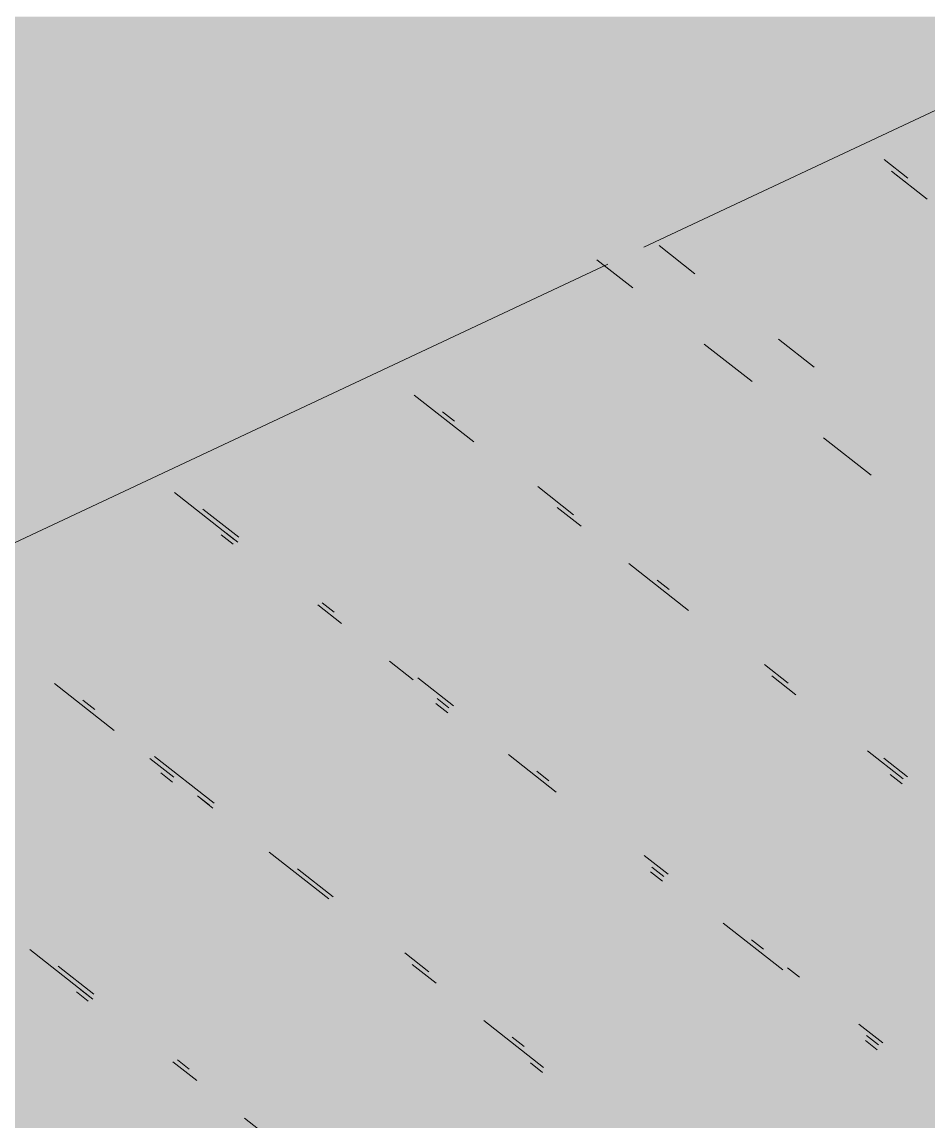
# Model space of a CAD drawing. Header units: millimetres. Extents: x 5 to 1315, y 5 to 292.
# Drawn here: x 1184.634 to 1187.166, y 79.239 to 82.31 of the extents above; entities that cross this region are included whole.
import ezdxf

# ---------------------------------------------------------------- set-up
doc = ezdxf.new("R2010")
doc.units = ezdxf.units.MM
doc.layers.add('EXISTING', color=7, linetype='Continuous')
doc.layers.add('IMAGES', color=7, linetype='Continuous')

# ---------------------------------------------------------------- blocks, each defined once
blk = doc.blocks.new('SHEET_03')
at = {"layer": 'EXISTING', "color": 250, "lineweight": 9}
for p, q in [((286.3719, 81.6806), (290.1862, 83.4713)), ((287.1097, 81.8733), (287.0431, 81.9256)), ((287.0639, 81.8936), (287.1639, 81.8151)), ((287.1066, 81.8596), (287.0733, 81.8858)), ((286.5148, 81.6067), (286.4148, 81.6852)), ((282.4952, 79.8606), (286.271, 81.6332)), ((286.241, 81.6454), (286.341, 81.5669)), ((286.8481, 81.3451), (286.7481, 81.4236)), ((286.5409, 81.4099), (286.6742, 81.3053)), ((285.73, 81.2674), (285.8967, 81.1366)), ((285.8425, 81.1948), (285.8092, 81.2209)), ((286.8742, 81.1483), (287.0075, 81.0437)), ((285.061, 80.9951), (285.2276, 80.8643)), ((286.1758, 80.9332), (286.0758, 81.0117)), ((286.1299, 80.9535), (286.1966, 80.9012)), ((285.2401, 80.8702), (285.1401, 80.9487)), ((285.2246, 80.8506), (285.1912, 80.8768)), ((285.2371, 80.8565), (285.2037, 80.8826)), ((286.3299, 80.7965), (286.4965, 80.6657)), ((286.4424, 80.7239), (286.409, 80.7501)), ((285.4609, 80.6812), (285.5276, 80.6289)), ((285.5067, 80.6609), (285.4734, 80.6871)), ((285.6609, 80.5242), (285.7275, 80.4719)), ((286.7756, 80.4623), (286.709, 80.5146)), ((285.84, 80.3993), (285.74, 80.4778)), ((286.7298, 80.4826), (286.7965, 80.4303)), ((284.7252, 80.4612), (284.8919, 80.3304)), ((284.8377, 80.3886), (284.8044, 80.4148)), ((285.8244, 80.3798), (285.7911, 80.4059)), ((285.7942, 80.4196), (285.8275, 80.3935)), ((284.9918, 80.252), (285.0585, 80.1996)), ((285.171, 80.127), (285.0043, 80.2578)), ((285.9941, 80.2627), (286.1274, 80.158)), ((286.9964, 80.2734), (287.0964, 80.1949)), ((287.1089, 80.2007), (287.0423, 80.2531)), ((285.0554, 80.186), (285.0221, 80.2121)), ((286.1066, 80.19), (286.0733, 80.2162)), ((287.0934, 80.1812), (287.06, 80.2074)), ((285.1251, 80.1473), (285.1585, 80.1212)), ((285.1679, 80.1133), (285.1346, 80.1395)), ((285.3251, 79.9904), (285.4917, 79.8596)), ((286.4399, 79.9285), (286.3732, 79.9808)), ((285.5042, 79.8654), (285.4042, 79.9439)), ((286.3941, 79.9487), (286.4274, 79.9226)), ((286.4243, 79.9089), (286.391, 79.9351)), ((286.594, 79.7918), (286.7606, 79.661)), ((286.7065, 79.7192), (286.6732, 79.7453)), ((284.6561, 79.7181), (284.8227, 79.5873)), ((285.7708, 79.6562), (285.7042, 79.7085)), ((284.8352, 79.5931), (284.7352, 79.6716)), ((285.725, 79.6765), (285.7917, 79.6241)), ((286.8065, 79.6407), (286.7731, 79.6669)), ((284.8321, 79.5795), (284.7988, 79.6056)), ((284.8196, 79.5736), (284.7863, 79.5998)), ((285.925, 79.5195), (286.0916, 79.3887)), ((287.0397, 79.4576), (286.9731, 79.5099)), ((286.0374, 79.4469), (286.0041, 79.4731)), ((287.0242, 79.438), (286.9909, 79.4642)), ((286.9939, 79.4779), (287.0273, 79.4517)), ((285.056, 79.4042), (285.1226, 79.3519)), ((285.1018, 79.3839), (285.0685, 79.41)), ((286.0886, 79.375), (286.0552, 79.4012)), ((285.2559, 79.2472), (285.4226, 79.1164))]:
    blk.add_line(p, q, dxfattribs=at)
at = {"layer": 'IMAGES', "color": 7}
for points in [[(284.0345, 82.2288), (287.2145, 82.2288), (284.0345, 82.3252), (287.2145, 82.3252)], [(284.1309, 82.1324), (287.0218, 82.1324), (284.1309, 82.2288), (287.0218, 82.2288)], [(287.0218, 82.1324), (287.2145, 82.1324), (287.0218, 82.2288), (287.2145, 82.2288)], [(284.42, 82.036), (286.7327, 82.036), (284.42, 82.1324), (286.7327, 82.1324)], [(286.7327, 82.036), (286.8291, 82.036), (286.7327, 82.1324), (286.8291, 82.1324)], [(286.8291, 82.036), (286.9255, 82.036), (286.8291, 82.1324), (286.9255, 82.1324)], [(286.9255, 81.9396), (287.0218, 81.9396), (286.9255, 82.1324), (287.0218, 82.1324)], [(287.0218, 82.036), (287.1182, 82.036), (287.0218, 82.1324), (287.1182, 82.1324)], [(287.1182, 82.036), (287.2145, 82.036), (287.1182, 82.1324), (287.2145, 82.1324)], [(284.6127, 81.9396), (286.54, 81.9396), (284.6127, 82.036), (286.54, 82.036)], [(286.54, 81.9396), (286.6364, 81.9396), (286.54, 82.036), (286.6364, 82.036)], [(286.6364, 81.9396), (286.7327, 81.9396), (286.6364, 82.036), (286.7327, 82.036)], [(286.7327, 81.9396), (286.8291, 81.9396), (286.7327, 82.036), (286.8291, 82.036)], [(286.8291, 81.9396), (286.9255, 81.9396), (286.8291, 82.036), (286.9255, 82.036)], [(287.0218, 81.9396), (287.1182, 81.9396), (287.0218, 82.036), (287.1182, 82.036)], [(287.1182, 81.9396), (287.2145, 81.9396), (287.1182, 82.036), (287.2145, 82.036)], [(284.6127, 81.8432), (284.7091, 81.8432), (284.6127, 81.9396), (284.7091, 81.9396)], [(284.7091, 81.8432), (286.3473, 81.8432), (284.7091, 81.9396), (286.3473, 81.9396)], [(286.3473, 81.8432), (286.4436, 81.8432), (286.3473, 81.9396), (286.4436, 81.9396)], [(286.4436, 81.8432), (286.54, 81.8432), (286.4436, 81.9396), (286.54, 81.9396)], [(286.54, 81.8432), (286.6364, 81.8432), (286.54, 81.9396), (286.6364, 81.9396)], [(286.6364, 81.8432), (286.7327, 81.8432), (286.6364, 81.9396), (286.7327, 81.9396)], [(286.7327, 81.8432), (286.8291, 81.8432), (286.7327, 81.9396), (286.8291, 81.9396)], [(286.8291, 81.8432), (286.9255, 81.8432), (286.8291, 81.9396), (286.9255, 81.9396)], [(286.9255, 81.8432), (287.0218, 81.8432), (286.9255, 81.9396), (287.0218, 81.9396)], [(287.0218, 81.8432), (287.1182, 81.8432), (287.0218, 81.9396), (287.1182, 81.9396)], [(287.1182, 81.8432), (287.2145, 81.8432), (287.1182, 81.9396), (287.2145, 81.9396)], [(284.6127, 81.4576), (284.7091, 81.4576), (284.6127, 81.8432), (284.7091, 81.8432)], [(284.7091, 81.4576), (284.8055, 81.4576), (284.7091, 81.8432), (284.8055, 81.8432)], [(284.8055, 81.7468), (286.1545, 81.7468), (284.8055, 81.8432), (286.1545, 81.8432)], [(286.1545, 81.7468), (286.2509, 81.7468), (286.1545, 81.8432), (286.2509, 81.8432)], [(286.2509, 81.7468), (286.3473, 81.7468), (286.2509, 81.8432), (286.3473, 81.8432)], [(286.3473, 81.7468), (286.4436, 81.7468), (286.3473, 81.8432), (286.4436, 81.8432)], [(286.4436, 81.7468), (286.54, 81.7468), (286.4436, 81.8432), (286.54, 81.8432)], [(286.54, 81.7468), (286.6364, 81.7468), (286.54, 81.8432), (286.6364, 81.8432)], [(286.6364, 81.7468), (286.7327, 81.7468), (286.6364, 81.8432), (286.7327, 81.8432)], [(286.7327, 81.7468), (286.8291, 81.7468), (286.7327, 81.8432), (286.8291, 81.8432)], [(286.8291, 81.7468), (286.9255, 81.7468), (286.8291, 81.8432), (286.9255, 81.8432)], [(286.9255, 81.7468), (287.0218, 81.7468), (286.9255, 81.8432), (287.0218, 81.8432)], [(287.0218, 81.7468), (287.1182, 81.7468), (287.0218, 81.8432), (287.1182, 81.8432)], [(287.1182, 81.7468), (287.2145, 81.7468), (287.1182, 81.8432), (287.2145, 81.8432)], [(284.8055, 81.6504), (286.0582, 81.6504), (284.8055, 81.7468), (286.0582, 81.7468)], [(286.0582, 81.6504), (286.1545, 81.6504), (286.0582, 81.7468), (286.1545, 81.7468)], [(286.1545, 81.6504), (286.2509, 81.6504), (286.1545, 81.7468), (286.2509, 81.7468)], [(286.2509, 81.6504), (286.3473, 81.6504), (286.2509, 81.7468), (286.3473, 81.7468)], [(286.3473, 81.6504), (286.4436, 81.6504), (286.3473, 81.7468), (286.4436, 81.7468)], [(286.4436, 81.6504), (286.54, 81.6504), (286.4436, 81.7468), (286.54, 81.7468)], [(286.54, 81.6504), (286.6364, 81.6504), (286.54, 81.7468), (286.6364, 81.7468)], [(286.6364, 81.6504), (286.8291, 81.6504), (286.6364, 81.7468), (286.8291, 81.7468)], [(286.8291, 81.6504), (286.9255, 81.6504), (286.8291, 81.7468), (286.9255, 81.7468)], [(286.9255, 81.6504), (287.0218, 81.6504), (286.9255, 81.7468), (287.0218, 81.7468)], [(287.0218, 81.6504), (287.1182, 81.6504), (287.0218, 81.7468), (287.1182, 81.7468)], [(287.1182, 81.6504), (287.2145, 81.6504), (287.1182, 81.7468), (287.2145, 81.7468)], [(284.8055, 81.554), (285.6727, 81.554), (284.8055, 81.6504), (285.6727, 81.6504)], [(285.6727, 81.554), (285.9618, 81.554), (285.6727, 81.6504), (285.9618, 81.6504)], [(285.9618, 81.554), (286.0582, 81.554), (285.9618, 81.6504), (286.0582, 81.6504)], [(286.0582, 81.554), (286.1545, 81.554), (286.0582, 81.6504), (286.1545, 81.6504)], [(286.1545, 81.554), (286.2509, 81.554), (286.1545, 81.6504), (286.2509, 81.6504)], [(286.2509, 81.554), (286.3473, 81.554), (286.2509, 81.6504), (286.3473, 81.6504)], [(286.3473, 81.554), (286.4436, 81.554), (286.3473, 81.6504), (286.4436, 81.6504)], [(286.4436, 81.554), (286.54, 81.554), (286.4436, 81.6504), (286.54, 81.6504)], [(286.54, 81.554), (286.6364, 81.554), (286.54, 81.6504), (286.6364, 81.6504)], [(286.6364, 81.554), (286.7327, 81.554), (286.6364, 81.6504), (286.7327, 81.6504)], [(286.7327, 81.554), (286.8291, 81.554), (286.7327, 81.6504), (286.8291, 81.6504)], [(286.8291, 81.554), (287.2145, 81.554), (286.8291, 81.6504), (287.2145, 81.6504)], [(284.8055, 81.4576), (285.5764, 81.4576), (284.8055, 81.554), (285.5764, 81.554)], [(285.5764, 81.4576), (285.6727, 81.4576), (285.5764, 81.554), (285.6727, 81.554)], [(285.6727, 81.4576), (285.7691, 81.4576), (285.6727, 81.554), (285.7691, 81.554)], [(285.7691, 81.4576), (285.8655, 81.4576), (285.7691, 81.554), (285.8655, 81.554)], [(285.8655, 81.4576), (286.0582, 81.4576), (285.8655, 81.554), (286.0582, 81.554)], [(286.0582, 81.4576), (286.1545, 81.4576), (286.0582, 81.554), (286.1545, 81.554)], [(286.1545, 81.4576), (286.3473, 81.4576), (286.1545, 81.554), (286.3473, 81.554)], [(286.3473, 81.4576), (286.4436, 81.4576), (286.3473, 81.554), (286.4436, 81.554)], [(286.4436, 81.4576), (286.54, 81.4576), (286.4436, 81.554), (286.54, 81.554)], [(286.54, 81.4576), (286.6364, 81.4576), (286.54, 81.554), (286.6364, 81.554)], [(286.6364, 81.4576), (286.7327, 81.4576), (286.6364, 81.554), (286.7327, 81.554)], [(286.7327, 81.4576), (286.8291, 81.4576), (286.7327, 81.554), (286.8291, 81.554)], [(286.8291, 81.4576), (286.9255, 81.4576), (286.8291, 81.554), (286.9255, 81.554)], [(286.9255, 81.4576), (287.3109, 81.4576), (286.9255, 81.554), (287.3109, 81.554)], [(284.6127, 81.3612), (284.7091, 81.3612), (284.6127, 81.4576), (284.7091, 81.4576)], [(284.7091, 81.3612), (285.2873, 81.3612), (284.7091, 81.4576), (285.2873, 81.4576)], [(285.2873, 81.3612), (285.3836, 81.3612), (285.2873, 81.4576), (285.3836, 81.4576)], [(285.3836, 81.3612), (285.48, 81.3612), (285.3836, 81.4576), (285.48, 81.4576)], [(285.48, 81.3612), (285.5764, 81.3612), (285.48, 81.4576), (285.5764, 81.4576)], [(285.5764, 81.3612), (285.7691, 81.3612), (285.5764, 81.4576), (285.7691, 81.4576)], [(285.7691, 81.3612), (285.8655, 81.3612), (285.7691, 81.4576), (285.8655, 81.4576)], [(285.8655, 81.3612), (285.9618, 81.3612), (285.8655, 81.4576), (285.9618, 81.4576)], [(285.9618, 81.3612), (286.0582, 81.3612), (285.9618, 81.4576), (286.0582, 81.4576)], [(286.0582, 81.3612), (286.3473, 81.3612), (286.0582, 81.4576), (286.3473, 81.4576)], [(286.3473, 81.3612), (286.4436, 81.3612), (286.3473, 81.4576), (286.4436, 81.4576)], [(286.4436, 81.3612), (286.54, 81.3612), (286.4436, 81.4576), (286.54, 81.4576)], [(286.54, 81.3612), (286.6364, 81.3612), (286.54, 81.4576), (286.6364, 81.4576)], [(286.6364, 81.3612), (286.7327, 81.3612), (286.6364, 81.4576), (286.7327, 81.4576)], [(286.7327, 81.3612), (286.8291, 81.3612), (286.7327, 81.4576), (286.8291, 81.4576)], [(286.8291, 81.3612), (287.0218, 81.3612), (286.8291, 81.4576), (287.0218, 81.4576)], [(287.0218, 81.3612), (287.4073, 81.3612), (287.0218, 81.4576), (287.4073, 81.4576)], [(284.6127, 81.2648), (285.1909, 81.2648), (284.6127, 81.3612), (285.1909, 81.3612)], [(285.1909, 81.2648), (285.2873, 81.2648), (285.1909, 81.3612), (285.2873, 81.3612)], [(285.2873, 81.2648), (285.3836, 81.2648), (285.2873, 81.3612), (285.3836, 81.3612)], [(285.3836, 81.2648), (285.48, 81.2648), (285.3836, 81.3612), (285.48, 81.3612)], [(285.48, 81.2648), (285.5764, 81.2648), (285.48, 81.3612), (285.5764, 81.3612)], [(285.5764, 81.2648), (285.6727, 81.2648), (285.5764, 81.3612), (285.6727, 81.3612)], [(285.6727, 81.2648), (285.7691, 81.2648), (285.6727, 81.3612), (285.7691, 81.3612)], [(285.7691, 81.2648), (285.8655, 81.2648), (285.7691, 81.3612), (285.8655, 81.3612)], [(285.8655, 81.2648), (285.9618, 81.2648), (285.8655, 81.3612), (285.9618, 81.3612)], [(285.9618, 81.2648), (286.0582, 81.2648), (285.9618, 81.3612), (286.0582, 81.3612)], [(286.0582, 81.2648), (286.3473, 81.2648), (286.0582, 81.3612), (286.3473, 81.3612)], [(286.3473, 81.2648), (286.4436, 81.2648), (286.3473, 81.3612), (286.4436, 81.3612)], [(286.4436, 81.2648), (286.54, 81.2648), (286.4436, 81.3612), (286.54, 81.3612)], [(286.54, 81.2648), (286.7327, 81.2648), (286.54, 81.3612), (286.7327, 81.3612)], [(286.7327, 81.2648), (286.8291, 81.2648), (286.7327, 81.3612), (286.8291, 81.3612)], [(286.8291, 81.2648), (286.9255, 81.2648), (286.8291, 81.3612), (286.9255, 81.3612)], [(286.9255, 81.2648), (287.0218, 81.2648), (286.9255, 81.3612), (287.0218, 81.3612)], [(287.0218, 81.2648), (287.1182, 81.2648), (287.0218, 81.3612), (287.1182, 81.3612)], [(287.1182, 81.2648), (287.2145, 81.2648), (287.1182, 81.3612), (287.2145, 81.3612)], [(284.42, 81.1684), (284.9018, 81.1684), (284.42, 81.2648), (284.9018, 81.2648)], [(284.9018, 81.1684), (284.9982, 81.1684), (284.9018, 81.2648), (284.9982, 81.2648)], [(284.9982, 81.1684), (285.0945, 81.1684), (284.9982, 81.2648), (285.0945, 81.2648)], [(285.0945, 81.1684), (285.1909, 81.1684), (285.0945, 81.2648), (285.1909, 81.2648)], [(285.1909, 81.1684), (285.2873, 81.1684), (285.1909, 81.2648), (285.2873, 81.2648)], [(285.2873, 81.1684), (285.3836, 81.1684), (285.2873, 81.2648), (285.3836, 81.2648)], [(285.3836, 81.1684), (285.48, 81.1684), (285.3836, 81.2648), (285.48, 81.2648)], [(285.48, 81.1684), (285.5764, 81.1684), (285.48, 81.2648), (285.5764, 81.2648)], [(285.5764, 81.1684), (285.6727, 81.1684), (285.5764, 81.2648), (285.6727, 81.2648)], [(285.6727, 81.1684), (285.7691, 81.1684), (285.6727, 81.2648), (285.7691, 81.2648)], [(285.7691, 81.1684), (285.8655, 81.1684), (285.7691, 81.2648), (285.8655, 81.2648)], [(285.8655, 81.1684), (285.9618, 81.1684), (285.8655, 81.2648), (285.9618, 81.2648)], [(285.9618, 81.1684), (286.0582, 81.1684), (285.9618, 81.2648), (286.0582, 81.2648)], [(286.0582, 81.1684), (286.54, 81.1684), (286.0582, 81.2648), (286.54, 81.2648)], [(286.54, 81.1684), (286.6364, 81.1684), (286.54, 81.2648), (286.6364, 81.2648)], [(286.6364, 81.1684), (286.7327, 81.1684), (286.6364, 81.2648), (286.7327, 81.2648)], [(286.7327, 81.1684), (286.8291, 81.1684), (286.7327, 81.2648), (286.8291, 81.2648)], [(286.8291, 81.1684), (287.0218, 81.1684), (286.8291, 81.2648), (287.0218, 81.2648)], [(287.0218, 81.1684), (287.1182, 81.1684), (287.0218, 81.2648), (287.1182, 81.2648)], [(287.1182, 81.1684), (287.2145, 81.1684), (287.1182, 81.2648), (287.2145, 81.2648)], [(284.1309, 81.072), (284.7091, 81.072), (284.1309, 81.1684), (284.7091, 81.1684)], [(284.7091, 81.072), (284.8055, 81.072), (284.7091, 81.1684), (284.8055, 81.1684)], [(284.8055, 81.072), (284.9982, 81.072), (284.8055, 81.1684), (284.9982, 81.1684)], [(284.9982, 81.072), (285.0945, 81.072), (284.9982, 81.1684), (285.0945, 81.1684)], [(285.0945, 81.072), (285.1909, 81.072), (285.0945, 81.1684), (285.1909, 81.1684)], [(285.1909, 81.072), (285.3836, 81.072), (285.1909, 81.1684), (285.3836, 81.1684)], [(285.3836, 81.072), (285.48, 81.072), (285.3836, 81.1684), (285.48, 81.1684)], [(285.48, 81.072), (285.5764, 81.072), (285.48, 81.1684), (285.5764, 81.1684)], [(285.5764, 81.072), (285.7691, 81.072), (285.5764, 81.1684), (285.7691, 81.1684)], [(285.7691, 81.072), (285.9618, 81.072), (285.7691, 81.1684), (285.9618, 81.1684)], [(285.9618, 81.072), (286.0582, 81.072), (285.9618, 81.1684), (286.0582, 81.1684)], [(286.0582, 81.072), (286.1545, 81.072), (286.0582, 81.1684), (286.1545, 81.1684)], [(286.1545, 81.072), (286.6364, 81.072), (286.1545, 81.1684), (286.6364, 81.1684)], [(286.6364, 81.072), (286.7327, 81.072), (286.6364, 81.1684), (286.7327, 81.1684)], [(286.7327, 81.072), (286.8291, 81.072), (286.7327, 81.1684), (286.8291, 81.1684)], [(286.8291, 81.072), (287.0218, 81.072), (286.8291, 81.1684), (287.0218, 81.1684)], [(287.0218, 81.072), (287.1182, 81.072), (287.0218, 81.1684), (287.1182, 81.1684)], [(287.1182, 81.072), (287.2145, 81.072), (287.1182, 81.1684), (287.2145, 81.1684)], [(284.5164, 80.9756), (284.7091, 80.9756), (284.5164, 81.072), (284.7091, 81.072)], [(284.7091, 80.9756), (284.8055, 80.9756), (284.7091, 81.072), (284.8055, 81.072)], [(284.8055, 80.9756), (284.9018, 80.9756), (284.8055, 81.072), (284.9018, 81.072)], [(284.9018, 80.9756), (285.0945, 80.9756), (284.9018, 81.072), (285.0945, 81.072)], [(285.0945, 80.9756), (285.1909, 80.9756), (285.0945, 81.072), (285.1909, 81.072)], [(285.1909, 80.9756), (285.2873, 80.9756), (285.1909, 81.072), (285.2873, 81.072)], [(285.2873, 80.9756), (285.3836, 80.9756), (285.2873, 81.072), (285.3836, 81.072)], [(285.3836, 80.8792), (285.48, 80.8792), (285.3836, 81.072), (285.48, 81.072)], [(285.48, 80.9756), (285.7691, 80.9756), (285.48, 81.072), (285.7691, 81.072)], [(285.7691, 80.9756), (285.9618, 80.9756), (285.7691, 81.072), (285.9618, 81.072)], [(285.9618, 80.9756), (286.1545, 80.9756), (285.9618, 81.072), (286.1545, 81.072)], [(286.1545, 80.9756), (286.2509, 80.9756), (286.1545, 81.072), (286.2509, 81.072)], [(286.2509, 80.9756), (286.3473, 80.9756), (286.2509, 81.072), (286.3473, 81.072)], [(286.3473, 80.9756), (286.7327, 80.9756), (286.3473, 81.072), (286.7327, 81.072)], [(286.7327, 80.9756), (286.8291, 80.9756), (286.7327, 81.072), (286.8291, 81.072)], [(286.8291, 80.9756), (286.9255, 80.9756), (286.8291, 81.072), (286.9255, 81.072)], [(286.9255, 80.9756), (287.0218, 80.9756), (286.9255, 81.072), (287.0218, 81.072)], [(287.0218, 80.9756), (287.1182, 80.9756), (287.0218, 81.072), (287.1182, 81.072)], [(287.1182, 80.9756), (287.3109, 80.9756), (287.1182, 81.072), (287.3109, 81.072)], [(284.5164, 80.8792), (284.7091, 80.8792), (284.5164, 80.9756), (284.7091, 80.9756)], [(284.7091, 80.8792), (284.8055, 80.8792), (284.7091, 80.9756), (284.8055, 80.9756)], [(284.8055, 80.8792), (284.9018, 80.8792), (284.8055, 80.9756), (284.9018, 80.9756)], [(284.9018, 80.8792), (284.9982, 80.8792), (284.9018, 80.9756), (284.9982, 80.9756)], [(284.9982, 80.8792), (285.0945, 80.8792), (284.9982, 80.9756), (285.0945, 80.9756)], [(285.0945, 80.8792), (285.2873, 80.8792), (285.0945, 80.9756), (285.2873, 80.9756)], [(285.2873, 80.8792), (285.3836, 80.8792), (285.2873, 80.9756), (285.3836, 80.9756)], [(285.48, 80.8792), (285.9618, 80.8792), (285.48, 80.9756), (285.9618, 80.9756)], [(285.9618, 80.8792), (286.0582, 80.8792), (285.9618, 80.9756), (286.0582, 80.9756)], [(286.0582, 80.8792), (286.2509, 80.8792), (286.0582, 80.9756), (286.2509, 80.9756)], [(286.2509, 80.8792), (286.3473, 80.8792), (286.2509, 80.9756), (286.3473, 80.9756)], [(286.3473, 80.8792), (286.4436, 80.8792), (286.3473, 80.9756), (286.4436, 80.9756)], [(286.4436, 80.8792), (286.9255, 80.8792), (286.4436, 80.9756), (286.9255, 80.9756)], [(286.9255, 80.8792), (287.0218, 80.8792), (286.9255, 80.9756), (287.0218, 80.9756)], [(287.0218, 80.8792), (287.1182, 80.8792), (287.0218, 80.9756), (287.1182, 80.9756)], [(287.1182, 80.8792), (287.2145, 80.8792), (287.1182, 80.9756), (287.2145, 80.9756)], [(284.6127, 80.7827), (284.7091, 80.7827), (284.6127, 80.8792), (284.7091, 80.8792)], [(284.7091, 80.7827), (284.8055, 80.7827), (284.7091, 80.8792), (284.8055, 80.8792)], [(284.8055, 80.7827), (284.9018, 80.7827), (284.8055, 80.8792), (284.9018, 80.8792)], [(284.9018, 80.7827), (284.9982, 80.7827), (284.9018, 80.8792), (284.9982, 80.8792)], [(284.9982, 80.7827), (285.0945, 80.7827), (284.9982, 80.8792), (285.0945, 80.8792)], [(285.0945, 80.7827), (285.1909, 80.7827), (285.0945, 80.8792), (285.1909, 80.8792)], [(285.1909, 80.7827), (285.3836, 80.7827), (285.1909, 80.8792), (285.3836, 80.8792)], [(285.3836, 80.7827), (285.48, 80.7827), (285.3836, 80.8792), (285.48, 80.8792)], [(285.48, 80.7827), (285.5764, 80.7827), (285.48, 80.8792), (285.5764, 80.8792)], [(285.5764, 80.7827), (286.0582, 80.7827), (285.5764, 80.8792), (286.0582, 80.8792)], [(286.0582, 80.7827), (286.1545, 80.7827), (286.0582, 80.8792), (286.1545, 80.8792)], [(286.1545, 80.7827), (286.3473, 80.7827), (286.1545, 80.8792), (286.3473, 80.8792)], [(286.3473, 80.7827), (286.4436, 80.7827), (286.3473, 80.8792), (286.4436, 80.8792)], [(286.4436, 80.7827), (286.54, 80.7827), (286.4436, 80.8792), (286.54, 80.8792)], [(286.54, 80.7827), (287.0218, 80.7827), (286.54, 80.8792), (287.0218, 80.8792)], [(287.0218, 80.7827), (287.1182, 80.7827), (287.0218, 80.8792), (287.1182, 80.8792)], [(287.1182, 80.7827), (287.2145, 80.7827), (287.1182, 80.8792), (287.2145, 80.8792)], [(284.6127, 80.6863), (284.7091, 80.6863), (284.6127, 80.7827), (284.7091, 80.7827)], [(284.7091, 80.6863), (284.8055, 80.6863), (284.7091, 80.7827), (284.8055, 80.7827)], [(284.8055, 80.6863), (285.1909, 80.6863), (284.8055, 80.7827), (285.1909, 80.7827)], [(285.1909, 80.6863), (285.2873, 80.6863), (285.1909, 80.7827), (285.2873, 80.7827)], [(285.2873, 80.6863), (285.48, 80.6863), (285.2873, 80.7827), (285.48, 80.7827)], [(285.48, 80.6863), (285.5764, 80.6863), (285.48, 80.7827), (285.5764, 80.7827)], [(285.5764, 80.6863), (285.6727, 80.6863), (285.5764, 80.7827), (285.6727, 80.7827)], [(285.6727, 80.6863), (286.1545, 80.6863), (285.6727, 80.7827), (286.1545, 80.7827)], [(286.1545, 80.6863), (286.2509, 80.6863), (286.1545, 80.7827), (286.2509, 80.7827)], [(286.2509, 80.6863), (286.3473, 80.6863), (286.2509, 80.7827), (286.3473, 80.7827)], [(286.3473, 80.6863), (286.54, 80.6863), (286.3473, 80.7827), (286.54, 80.7827)], [(286.54, 80.6863), (286.6364, 80.6863), (286.54, 80.7827), (286.6364, 80.7827)], [(286.6364, 80.6863), (287.1182, 80.6863), (286.6364, 80.7827), (287.1182, 80.7827)], [(287.1182, 80.6863), (287.2145, 80.6863), (287.1182, 80.7827), (287.2145, 80.7827)], [(284.6127, 80.5899), (284.8055, 80.5899), (284.6127, 80.6863), (284.8055, 80.6863)], [(284.8055, 80.5899), (285.2873, 80.5899), (284.8055, 80.6863), (285.2873, 80.6863)], [(285.2873, 80.5899), (285.3836, 80.5899), (285.2873, 80.6863), (285.3836, 80.6863)], [(285.3836, 80.5899), (285.5764, 80.5899), (285.3836, 80.6863), (285.5764, 80.6863)], [(285.5764, 80.5899), (285.6727, 80.5899), (285.5764, 80.6863), (285.6727, 80.6863)], [(285.6727, 80.5899), (285.7691, 80.5899), (285.6727, 80.6863), (285.7691, 80.6863)], [(285.7691, 80.5899), (286.2509, 80.5899), (285.7691, 80.6863), (286.2509, 80.6863)], [(286.2509, 80.5899), (286.3473, 80.5899), (286.2509, 80.6863), (286.3473, 80.6863)], [(286.3473, 80.5899), (286.4436, 80.5899), (286.3473, 80.6863), (286.4436, 80.6863)], [(286.4436, 80.5899), (286.6364, 80.5899), (286.4436, 80.6863), (286.6364, 80.6863)], [(286.6364, 80.5899), (286.7327, 80.5899), (286.6364, 80.6863), (286.7327, 80.6863)], [(286.7327, 80.5899), (286.8291, 80.5899), (286.7327, 80.6863), (286.8291, 80.6863)], [(286.8291, 80.5899), (287.2145, 80.5899), (286.8291, 80.6863), (287.2145, 80.6863)], [(284.5164, 80.4935), (284.7091, 80.4935), (284.5164, 80.5899), (284.7091, 80.5899)], [(284.7091, 80.4935), (284.8055, 80.4935), (284.7091, 80.5899), (284.8055, 80.5899)], [(284.8055, 80.4935), (284.9018, 80.4935), (284.8055, 80.5899), (284.9018, 80.5899)], [(284.9018, 80.4935), (285.3836, 80.4935), (284.9018, 80.5899), (285.3836, 80.5899)], [(285.3836, 80.4935), (285.48, 80.4935), (285.3836, 80.5899), (285.48, 80.5899)], [(285.48, 80.4935), (285.5764, 80.4935), (285.48, 80.5899), (285.5764, 80.5899)], [(285.5764, 80.4935), (285.6727, 80.4935), (285.5764, 80.5899), (285.6727, 80.5899)], [(285.6727, 80.4935), (285.7691, 80.4935), (285.6727, 80.5899), (285.7691, 80.5899)], [(285.7691, 80.4935), (286.4436, 80.4935), (285.7691, 80.5899), (286.4436, 80.5899)], [(286.4436, 80.4935), (286.54, 80.4935), (286.4436, 80.5899), (286.54, 80.5899)], [(286.54, 80.4935), (286.6364, 80.4935), (286.54, 80.5899), (286.6364, 80.5899)], [(286.6364, 80.4935), (286.7327, 80.4935), (286.6364, 80.5899), (286.7327, 80.5899)], [(286.7327, 80.4935), (286.8291, 80.4935), (286.7327, 80.5899), (286.8291, 80.5899)], [(286.8291, 80.4935), (286.9255, 80.4935), (286.8291, 80.5899), (286.9255, 80.5899)], [(286.9255, 80.4935), (287.4073, 80.4935), (286.9255, 80.5899), (287.4073, 80.5899)], [(284.6127, 80.3971), (284.7091, 80.3971), (284.6127, 80.4935), (284.7091, 80.4935)], [(284.7091, 80.3971), (284.8055, 80.3971), (284.7091, 80.4935), (284.8055, 80.4935)], [(284.8055, 80.3971), (284.9018, 80.3971), (284.8055, 80.4935), (284.9018, 80.4935)], [(284.9018, 80.3971), (284.9982, 80.3971), (284.9018, 80.4935), (284.9982, 80.4935)], [(284.9982, 80.3971), (285.48, 80.3971), (284.9982, 80.4935), (285.48, 80.4935)], [(285.48, 80.3971), (285.5764, 80.3971), (285.48, 80.4935), (285.5764, 80.4935)], [(285.5764, 80.3971), (285.6727, 80.3971), (285.5764, 80.4935), (285.6727, 80.4935)], [(285.6727, 80.3971), (285.8655, 80.3971), (285.6727, 80.4935), (285.8655, 80.4935)], [(285.8655, 80.3971), (285.9618, 80.3971), (285.8655, 80.4935), (285.9618, 80.4935)], [(285.9618, 80.3971), (286.0582, 80.3971), (285.9618, 80.4935), (286.0582, 80.4935)], [(286.0582, 80.3971), (286.54, 80.3971), (286.0582, 80.4935), (286.54, 80.4935)], [(286.54, 80.3971), (286.6364, 80.3971), (286.54, 80.4935), (286.6364, 80.4935)], [(286.6364, 80.3971), (286.7327, 80.3971), (286.6364, 80.4935), (286.7327, 80.4935)], [(286.7327, 80.3971), (286.8291, 80.3971), (286.7327, 80.4935), (286.8291, 80.4935)], [(286.8291, 80.3971), (286.9255, 80.3971), (286.8291, 80.4935), (286.9255, 80.4935)], [(286.9255, 80.3971), (287.0218, 80.3971), (286.9255, 80.4935), (287.0218, 80.4935)], [(287.0218, 80.3971), (287.5036, 80.3971), (287.0218, 80.4935), (287.5036, 80.4935)], [(284.6127, 80.3007), (284.7091, 80.3007), (284.6127, 80.3971), (284.7091, 80.3971)], [(284.7091, 80.3007), (284.8055, 80.3007), (284.7091, 80.3971), (284.8055, 80.3971)], [(284.8055, 80.3007), (284.9018, 80.3007), (284.8055, 80.3971), (284.9018, 80.3971)], [(284.9018, 80.3007), (284.9982, 80.3007), (284.9018, 80.3971), (284.9982, 80.3971)], [(284.9982, 80.3007), (285.0945, 80.3007), (284.9982, 80.3971), (285.0945, 80.3971)], [(285.0945, 80.3007), (285.7691, 80.3007), (285.0945, 80.3971), (285.7691, 80.3971)], [(285.7691, 80.3007), (286.0582, 80.3007), (285.7691, 80.3971), (286.0582, 80.3971)], [(286.0582, 80.3007), (286.1545, 80.3007), (286.0582, 80.3971), (286.1545, 80.3971)], [(286.1545, 80.3007), (286.6364, 80.3007), (286.1545, 80.3971), (286.6364, 80.3971)], [(286.6364, 80.3007), (286.7327, 80.3007), (286.6364, 80.3971), (286.7327, 80.3971)], [(286.7327, 80.3007), (286.8291, 80.3007), (286.7327, 80.3971), (286.8291, 80.3971)], [(286.8291, 80.3007), (286.9255, 80.3007), (286.8291, 80.3971), (286.9255, 80.3971)], [(286.9255, 80.3007), (287.0218, 80.3007), (286.9255, 80.3971), (287.0218, 80.3971)], [(287.0218, 80.3007), (287.1182, 80.3007), (287.0218, 80.3971), (287.1182, 80.3971)], [(287.1182, 80.3007), (287.6, 80.3007), (287.1182, 80.3971), (287.6, 80.3971)], [(284.2273, 80.2043), (284.7091, 80.2043), (284.2273, 80.3007), (284.7091, 80.3007)], [(284.7091, 80.2043), (284.8055, 80.2043), (284.7091, 80.3007), (284.8055, 80.3007)], [(284.8055, 80.2043), (284.9018, 80.2043), (284.8055, 80.3007), (284.9018, 80.3007)], [(284.9018, 80.2043), (285.0945, 80.2043), (284.9018, 80.3007), (285.0945, 80.3007)], [(285.0945, 80.2043), (285.1909, 80.2043), (285.0945, 80.3007), (285.1909, 80.3007)], [(285.1909, 80.2043), (285.2873, 80.2043), (285.1909, 80.3007), (285.2873, 80.3007)], [(285.2873, 80.2043), (285.7691, 80.2043), (285.2873, 80.3007), (285.7691, 80.3007)], [(285.7691, 80.2043), (285.8655, 80.2043), (285.7691, 80.3007), (285.8655, 80.3007)], [(285.8655, 80.2043), (285.9618, 80.2043), (285.8655, 80.3007), (285.9618, 80.3007)], [(285.9618, 80.2043), (286.0582, 80.2043), (285.9618, 80.3007), (286.0582, 80.3007)], [(286.0582, 80.2043), (286.1545, 80.2043), (286.0582, 80.3007), (286.1545, 80.3007)], [(286.1545, 80.2043), (286.7327, 80.2043), (286.1545, 80.3007), (286.7327, 80.3007)], [(286.7327, 80.2043), (286.9255, 80.2043), (286.7327, 80.3007), (286.9255, 80.3007)], [(286.9255, 80.2043), (287.1182, 80.2043), (286.9255, 80.3007), (287.1182, 80.3007)], [(287.1182, 80.2043), (287.2145, 80.2043), (287.1182, 80.3007), (287.2145, 80.3007)], [(284.3236, 80.1079), (284.8055, 80.1079), (284.3236, 80.2043), (284.8055, 80.2043)], [(284.8055, 80.1079), (284.9018, 80.1079), (284.8055, 80.2043), (284.9018, 80.2043)], [(284.9018, 80.1079), (284.9982, 80.1079), (284.9018, 80.2043), (284.9982, 80.2043)], [(284.9982, 80.1079), (285.1909, 80.1079), (284.9982, 80.2043), (285.1909, 80.2043)], [(285.1909, 80.1079), (285.2873, 80.1079), (285.1909, 80.2043), (285.2873, 80.2043)], [(285.2873, 80.1079), (285.3836, 80.1079), (285.2873, 80.2043), (285.3836, 80.2043)], [(285.3836, 80.1079), (285.8655, 80.1079), (285.3836, 80.2043), (285.8655, 80.2043)], [(285.8655, 80.1079), (285.9618, 80.1079), (285.8655, 80.2043), (285.9618, 80.2043)], [(285.9618, 80.1079), (286.0582, 80.1079), (285.9618, 80.2043), (286.0582, 80.2043)], [(286.0582, 80.1079), (286.2509, 80.1079), (286.0582, 80.2043), (286.2509, 80.2043)], [(286.2509, 80.1079), (286.3473, 80.1079), (286.2509, 80.2043), (286.3473, 80.2043)], [(286.3473, 80.1079), (286.9255, 80.1079), (286.3473, 80.2043), (286.9255, 80.2043)], [(286.9255, 80.1079), (287.0218, 80.1079), (286.9255, 80.2043), (287.0218, 80.2043)], [(287.0218, 80.1079), (287.2145, 80.1079), (287.0218, 80.2043), (287.2145, 80.2043)], [(284.5164, 80.0115), (284.9982, 80.0115), (284.5164, 80.1079), (284.9982, 80.1079)], [(284.9982, 80.0115), (285.0945, 80.0115), (284.9982, 80.1079), (285.0945, 80.1079)], [(285.0945, 80.0115), (285.1909, 80.0115), (285.0945, 80.1079), (285.1909, 80.1079)], [(285.1909, 80.0115), (285.3836, 80.0115), (285.1909, 80.1079), (285.3836, 80.1079)], [(285.3836, 80.0115), (285.48, 80.0115), (285.3836, 80.1079), (285.48, 80.1079)], [(285.48, 80.0115), (285.9618, 80.0115), (285.48, 80.1079), (285.9618, 80.1079)], [(285.9618, 80.0115), (286.0582, 80.0115), (285.9618, 80.1079), (286.0582, 80.1079)], [(286.0582, 80.0115), (286.1545, 80.0115), (286.0582, 80.1079), (286.1545, 80.1079)], [(286.1545, 80.0115), (286.3473, 80.0115), (286.1545, 80.1079), (286.3473, 80.1079)], [(286.3473, 80.0115), (286.4436, 80.0115), (286.3473, 80.1079), (286.4436, 80.1079)], [(286.4436, 80.0115), (286.54, 80.0115), (286.4436, 80.1079), (286.54, 80.1079)], [(286.54, 80.0115), (287.0218, 80.0115), (286.54, 80.1079), (287.0218, 80.1079)], [(287.0218, 80.0115), (287.1182, 80.0115), (287.0218, 80.1079), (287.1182, 80.1079)], [(287.1182, 80.0115), (287.2145, 80.0115), (287.1182, 80.1079), (287.2145, 80.1079)], [(284.6127, 79.9151), (285.0945, 79.9151), (284.6127, 80.0115), (285.0945, 80.0115)], [(285.0945, 79.9151), (285.1909, 79.9151), (285.0945, 80.0115), (285.1909, 80.0115)], [(285.1909, 79.9151), (285.2873, 79.9151), (285.1909, 80.0115), (285.2873, 80.0115)], [(285.2873, 79.9151), (285.48, 79.9151), (285.2873, 80.0115), (285.48, 80.0115)], [(285.48, 79.9151), (286.0582, 79.9151), (285.48, 80.0115), (286.0582, 80.0115)], [(286.0582, 79.9151), (286.1545, 79.9151), (286.0582, 80.0115), (286.1545, 80.0115)], [(286.1545, 79.9151), (286.2509, 79.9151), (286.1545, 80.0115), (286.2509, 80.0115)], [(286.2509, 79.9151), (286.3473, 79.9151), (286.2509, 80.0115), (286.3473, 80.0115)], [(286.3473, 79.9151), (286.4436, 79.9151), (286.3473, 80.0115), (286.4436, 80.0115)], [(286.4436, 79.9151), (286.54, 79.9151), (286.4436, 80.0115), (286.54, 80.0115)], [(286.54, 79.9151), (286.6364, 79.9151), (286.54, 80.0115), (286.6364, 80.0115)], [(286.6364, 79.9151), (287.1182, 79.9151), (286.6364, 80.0115), (287.1182, 80.0115)], [(287.1182, 79.9151), (287.2145, 79.9151), (287.1182, 80.0115), (287.2145, 80.0115)], [(284.6127, 79.8187), (284.7091, 79.8187), (284.6127, 79.9151), (284.7091, 79.9151)], [(284.7091, 79.8187), (285.1909, 79.8187), (284.7091, 79.9151), (285.1909, 79.9151)], [(285.1909, 79.8187), (285.2873, 79.8187), (285.1909, 79.9151), (285.2873, 79.9151)], [(285.2873, 79.8187), (285.3836, 79.8187), (285.2873, 79.9151), (285.3836, 79.9151)], [(285.3836, 79.8187), (285.5764, 79.8187), (285.3836, 79.9151), (285.5764, 79.9151)], [(285.5764, 79.8187), (285.6727, 79.8187), (285.5764, 79.9151), (285.6727, 79.9151)], [(285.6727, 79.8187), (285.7691, 79.8187), (285.6727, 79.9151), (285.7691, 79.9151)], [(285.7691, 79.8187), (286.2509, 79.8187), (285.7691, 79.9151), (286.2509, 79.9151)], [(286.2509, 79.8187), (286.3473, 79.8187), (286.2509, 79.9151), (286.3473, 79.9151)], [(286.3473, 79.8187), (286.4436, 79.8187), (286.3473, 79.9151), (286.4436, 79.9151)], [(286.4436, 79.8187), (286.54, 79.8187), (286.4436, 79.9151), (286.54, 79.9151)], [(286.54, 79.8187), (286.6364, 79.8187), (286.54, 79.9151), (286.6364, 79.9151)], [(286.6364, 79.8187), (286.7327, 79.8187), (286.6364, 79.9151), (286.7327, 79.9151)], [(286.7327, 79.8187), (287.2145, 79.8187), (286.7327, 79.9151), (287.2145, 79.9151)], [(284.6127, 79.7223), (284.7091, 79.7223), (284.6127, 79.8187), (284.7091, 79.8187)], [(284.7091, 79.7223), (284.8055, 79.7223), (284.7091, 79.8187), (284.8055, 79.8187)], [(284.8055, 79.7223), (284.9018, 79.7223), (284.8055, 79.8187), (284.9018, 79.8187)], [(284.9018, 79.7223), (285.3836, 79.7223), (284.9018, 79.8187), (285.3836, 79.8187)], [(285.3836, 79.7223), (285.48, 79.7223), (285.3836, 79.8187), (285.48, 79.8187)], [(285.48, 79.7223), (285.5764, 79.7223), (285.48, 79.8187), (285.5764, 79.8187)], [(285.5764, 79.7223), (285.7691, 79.7223), (285.5764, 79.8187), (285.7691, 79.8187)], [(285.7691, 79.7223), (285.8655, 79.7223), (285.7691, 79.8187), (285.8655, 79.8187)], [(285.8655, 79.7223), (286.3473, 79.7223), (285.8655, 79.8187), (286.3473, 79.8187)], [(286.3473, 79.7223), (286.4436, 79.7223), (286.3473, 79.8187), (286.4436, 79.8187)], [(286.4436, 79.7223), (286.54, 79.7223), (286.4436, 79.8187), (286.54, 79.8187)], [(286.54, 79.7223), (286.6364, 79.7223), (286.54, 79.8187), (286.6364, 79.8187)], [(286.6364, 79.7223), (286.7327, 79.7223), (286.6364, 79.8187), (286.7327, 79.8187)], [(286.7327, 79.7223), (286.8291, 79.7223), (286.7327, 79.8187), (286.8291, 79.8187)], [(286.8291, 79.7223), (287.4073, 79.7223), (286.8291, 79.8187), (287.4073, 79.8187)], [(284.6127, 79.6259), (284.8055, 79.6259), (284.6127, 79.7223), (284.8055, 79.7223)], [(284.8055, 79.6259), (284.9018, 79.6259), (284.8055, 79.7223), (284.9018, 79.7223)], [(284.9018, 79.6259), (284.9982, 79.6259), (284.9018, 79.7223), (284.9982, 79.7223)], [(284.9982, 79.6259), (285.48, 79.6259), (284.9982, 79.7223), (285.48, 79.7223)], [(285.48, 79.6259), (285.5764, 79.6259), (285.48, 79.7223), (285.5764, 79.7223)], [(285.5764, 79.6259), (285.6727, 79.6259), (285.5764, 79.7223), (285.6727, 79.7223)], [(285.6727, 79.6259), (285.8655, 79.6259), (285.6727, 79.7223), (285.8655, 79.7223)], [(285.8655, 79.6259), (285.9618, 79.6259), (285.8655, 79.7223), (285.9618, 79.7223)], [(285.9618, 79.6259), (286.54, 79.6259), (285.9618, 79.7223), (286.54, 79.7223)], [(286.54, 79.6259), (286.6364, 79.6259), (286.54, 79.7223), (286.6364, 79.7223)], [(286.6364, 79.6259), (286.8291, 79.6259), (286.6364, 79.7223), (286.8291, 79.7223)], [(286.8291, 79.6259), (286.9255, 79.6259), (286.8291, 79.7223), (286.9255, 79.7223)], [(286.9255, 79.6259), (287.0218, 79.6259), (286.9255, 79.7223), (287.0218, 79.7223)], [(287.0218, 79.6259), (287.5036, 79.6259), (287.0218, 79.7223), (287.5036, 79.7223)], [(284.6127, 79.5295), (284.7091, 79.5295), (284.6127, 79.6259), (284.7091, 79.6259)], [(284.7091, 79.5295), (284.9018, 79.5295), (284.7091, 79.6259), (284.9018, 79.6259)], [(284.9018, 79.5295), (284.9982, 79.5295), (284.9018, 79.6259), (284.9982, 79.6259)], [(284.9982, 79.5295), (285.5764, 79.5295), (284.9982, 79.6259), (285.5764, 79.6259)], [(285.5764, 79.5295), (285.6727, 79.5295), (285.5764, 79.6259), (285.6727, 79.6259)], [(285.6727, 79.5295), (285.7691, 79.5295), (285.6727, 79.6259), (285.7691, 79.6259)], [(285.7691, 79.5295), (285.9618, 79.5295), (285.7691, 79.6259), (285.9618, 79.6259)], [(285.9618, 79.5295), (286.0582, 79.5295), (285.9618, 79.6259), (286.0582, 79.6259)], [(286.0582, 79.5295), (286.1545, 79.5295), (286.0582, 79.6259), (286.1545, 79.6259)], [(286.1545, 79.5295), (286.7327, 79.5295), (286.1545, 79.6259), (286.7327, 79.6259)], [(286.7327, 79.5295), (286.8291, 79.5295), (286.7327, 79.6259), (286.8291, 79.6259)], [(286.8291, 79.5295), (286.9255, 79.5295), (286.8291, 79.6259), (286.9255, 79.6259)], [(286.9255, 79.5295), (287.0218, 79.5295), (286.9255, 79.6259), (287.0218, 79.6259)], [(287.0218, 79.5295), (287.6, 79.5295), (287.0218, 79.6259), (287.6, 79.6259)], [(284.2273, 79.4331), (284.7091, 79.4331), (284.2273, 79.5295), (284.7091, 79.5295)], [(284.7091, 79.4331), (284.8055, 79.4331), (284.7091, 79.5295), (284.8055, 79.5295)], [(284.8055, 79.4331), (284.9018, 79.4331), (284.8055, 79.5295), (284.9018, 79.5295)], [(284.9018, 79.4331), (285.0945, 79.4331), (284.9018, 79.5295), (285.0945, 79.5295)], [(285.0945, 79.4331), (285.1909, 79.4331), (285.0945, 79.5295), (285.1909, 79.5295)], [(285.1909, 79.4331), (285.6727, 79.4331), (285.1909, 79.5295), (285.6727, 79.5295)], [(285.6727, 79.4331), (285.7691, 79.4331), (285.6727, 79.5295), (285.7691, 79.5295)], [(285.7691, 79.4331), (285.8655, 79.4331), (285.7691, 79.5295), (285.8655, 79.5295)], [(285.8655, 79.4331), (286.0582, 79.4331), (285.8655, 79.5295), (286.0582, 79.5295)], [(286.0582, 79.4331), (286.1545, 79.4331), (286.0582, 79.5295), (286.1545, 79.5295)], [(286.1545, 79.4331), (286.2509, 79.4331), (286.1545, 79.5295), (286.2509, 79.5295)], [(286.2509, 79.4331), (286.7327, 79.4331), (286.2509, 79.5295), (286.7327, 79.5295)], [(286.7327, 79.4331), (286.8291, 79.4331), (286.7327, 79.5295), (286.8291, 79.5295)], [(286.8291, 79.4331), (286.9255, 79.4331), (286.8291, 79.5295), (286.9255, 79.5295)], [(286.9255, 79.4331), (287.1182, 79.4331), (286.9255, 79.5295), (287.1182, 79.5295)], [(287.1182, 79.4331), (287.2145, 79.4331), (287.1182, 79.5295), (287.2145, 79.5295)], [(284.3236, 79.3367), (284.9018, 79.3367), (284.3236, 79.4331), (284.9018, 79.4331)], [(284.9018, 79.3367), (284.9982, 79.3367), (284.9018, 79.4331), (284.9982, 79.4331)], [(284.9982, 79.3367), (285.1909, 79.3367), (284.9982, 79.4331), (285.1909, 79.4331)], [(285.1909, 79.3367), (285.2873, 79.3367), (285.1909, 79.4331), (285.2873, 79.4331)], [(285.2873, 79.3367), (285.3836, 79.3367), (285.2873, 79.4331), (285.3836, 79.4331)], [(285.3836, 79.3367), (285.8655, 79.3367), (285.3836, 79.4331), (285.8655, 79.4331)], [(285.8655, 79.3367), (285.9618, 79.3367), (285.8655, 79.4331), (285.9618, 79.4331)], [(285.9618, 79.3367), (286.1545, 79.3367), (285.9618, 79.4331), (286.1545, 79.4331)], [(286.1545, 79.3367), (286.2509, 79.3367), (286.1545, 79.4331), (286.2509, 79.4331)], [(286.2509, 79.3367), (286.3473, 79.3367), (286.2509, 79.4331), (286.3473, 79.4331)], [(286.3473, 79.3367), (286.8291, 79.3367), (286.3473, 79.4331), (286.8291, 79.4331)], [(286.8291, 79.3367), (286.9255, 79.3367), (286.8291, 79.4331), (286.9255, 79.4331)], [(286.9255, 79.3367), (287.0218, 79.3367), (286.9255, 79.4331), (287.0218, 79.4331)], [(287.0218, 79.3367), (287.2145, 79.3367), (287.0218, 79.4331), (287.2145, 79.4331)], [(284.5164, 79.2403), (284.9982, 79.2403), (284.5164, 79.3367), (284.9982, 79.3367)], [(284.9982, 79.2403), (285.0945, 79.2403), (284.9982, 79.3367), (285.0945, 79.3367)], [(285.0945, 79.2403), (285.1909, 79.2403), (285.0945, 79.3367), (285.1909, 79.3367)], [(285.1909, 79.2403), (285.2873, 79.2403), (285.1909, 79.3367), (285.2873, 79.3367)], [(285.2873, 79.2403), (285.3836, 79.2403), (285.2873, 79.3367), (285.3836, 79.3367)], [(285.3836, 79.2403), (285.48, 79.2403), (285.3836, 79.3367), (285.48, 79.3367)], [(285.48, 79.2403), (285.9618, 79.2403), (285.48, 79.3367), (285.9618, 79.3367)], [(285.9618, 79.2403), (286.0582, 79.2403), (285.9618, 79.3367), (286.0582, 79.3367)], [(286.0582, 79.2403), (286.1545, 79.2403), (286.0582, 79.3367), (286.1545, 79.3367)], [(286.1545, 79.2403), (286.2509, 79.2403), (286.1545, 79.3367), (286.2509, 79.3367)], [(286.2509, 79.2403), (286.3473, 79.2403), (286.2509, 79.3367), (286.3473, 79.3367)], [(286.3473, 79.2403), (286.4436, 79.2403), (286.3473, 79.3367), (286.4436, 79.3367)], [(286.4436, 79.2403), (287.0218, 79.2403), (286.4436, 79.3367), (287.0218, 79.3367)], [(287.0218, 79.2403), (287.1182, 79.2403), (287.0218, 79.3367), (287.1182, 79.3367)], [(287.1182, 79.2403), (287.3109, 79.2403), (287.1182, 79.3367), (287.3109, 79.3367)], [(284.5164, 79.1439), (285.0945, 79.1439), (284.5164, 79.2403), (285.0945, 79.2403)], [(285.0945, 79.1439), (285.1909, 79.1439), (285.0945, 79.2403), (285.1909, 79.2403)], [(285.1909, 79.1439), (285.2873, 79.1439), (285.1909, 79.2403), (285.2873, 79.2403)], [(285.2873, 79.1439), (285.48, 79.1439), (285.2873, 79.2403), (285.48, 79.2403)], [(285.48, 79.1439), (285.5764, 79.1439), (285.48, 79.2403), (285.5764, 79.2403)], [(285.5764, 79.1439), (286.2509, 79.1439), (285.5764, 79.2403), (286.2509, 79.2403)], [(286.2509, 79.1439), (286.4436, 79.1439), (286.2509, 79.2403), (286.4436, 79.2403)], [(286.4436, 79.1439), (287.1182, 79.1439), (286.4436, 79.2403), (287.1182, 79.2403)], [(287.1182, 79.1439), (287.2145, 79.1439), (287.1182, 79.2403), (287.2145, 79.2403)]]:
    blk.add_solid(points, dxfattribs=at)

msp = doc.modelspace()

# ---------------------------------------------------------------- block references
msp.add_blockref('SHEET_03', (900, 0))

doc.saveas('drawing.dxf')
